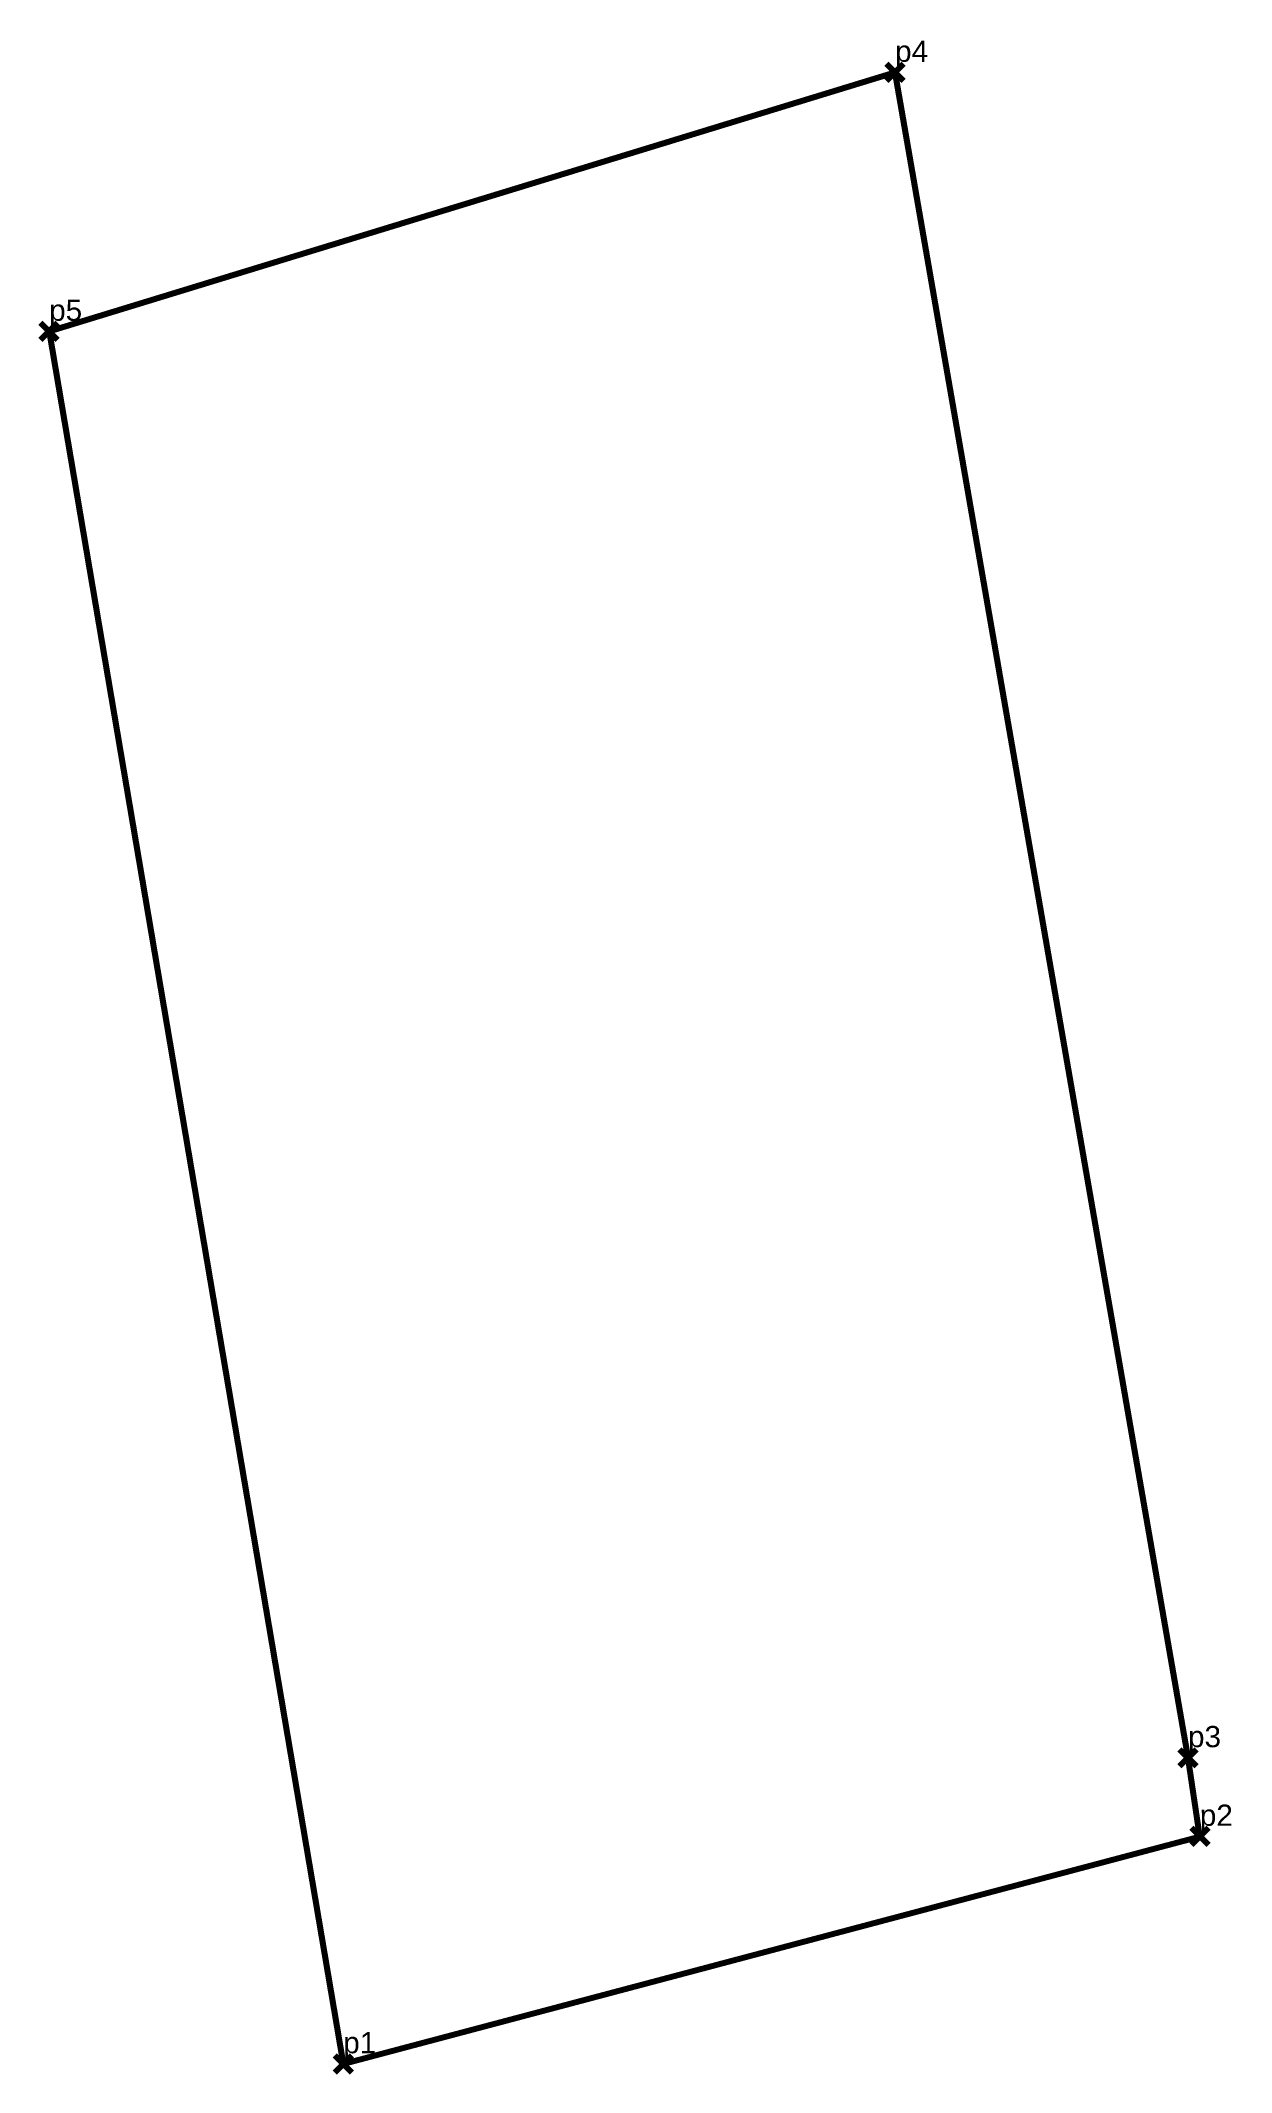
# Model space of a CAD drawing. Header units: millimetres. Extents: x 606300.9 to 606329, y 1311827.7 to 1311875.6.
import ezdxf

# ---------------------------------------------------------------- set-up
doc = ezdxf.new("R2010")
doc.units = ezdxf.units.MM
doc.header["$PDMODE"] = 3
doc.header["$PDSIZE"] = 0.2
doc.layers.get('0').update_dxf_attribs({"color": 1, "linetype": 'CONTINUOUS', "lineweight": 100})
doc.layers.add('Point', color=5, linetype='CONTINUOUS', lineweight=100)
doc.layers.add('Point_Name', color=1, linetype='CONTINUOUS', lineweight=100)
doc.styles.get("Standard").update_dxf_attribs({"font": 'arial.ttf', "width": 0.65})

msp = doc.modelspace()

# ---------------------------------------------------------------- linework, layer by layer
at = {"elevation": 284.333}
msp.add_lwpolyline([(606308.053, 1311827.921), (606328.213, 1311833.276), (606327.935, 1311835.127), (606321.041, 1311874.809), (606301.132, 1311868.711), (606308.053, 1311827.921)], dxfattribs=at)
at = {"layer": 'Point'}
for p in [(606321.041, 1311874.809, 283.779), (606301.132, 1311868.711, 285.997), (606327.935, 1311835.127, 283.757), (606328.213, 1311833.276, 283.794), (606308.053, 1311827.921, 284.333)]:
    msp.add_point(p, dxfattribs=at)

# ---------------------------------------------------------------- texts
at = {"layer": 'Point_Name'}
for s, p in [('p4', (606321.041, 1311875.059)), ('p5', (606301.132, 1311868.961)), ('p3', (606327.935, 1311835.377)), ('p2', (606328.213, 1311833.526)), ('p1', (606308.053, 1311828.171))]:
    msp.add_text(s, height=0.5, dxfattribs=at).set_placement(p)

doc.saveas('drawing.dxf')
